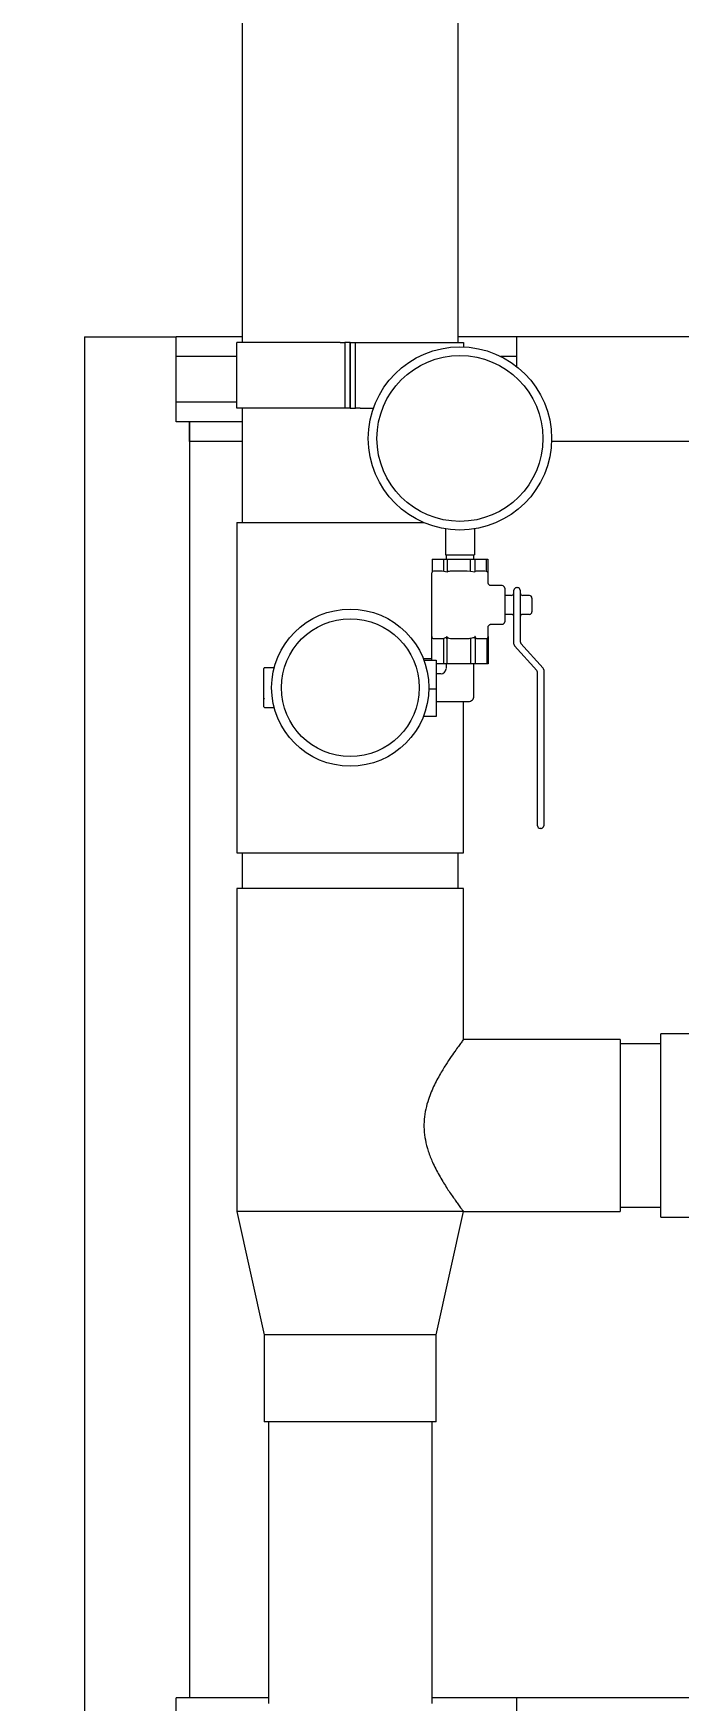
# Model space of a CAD drawing. Extents: x -6836 to 13740, y -142 to 3166.
# Drawn here: x 1460.29 to 1472.3, y 2934.17 to 2965.23 of the extents above; entities that cross this region are included whole.
import ezdxf
from ezdxf import colors
from ezdxf.entities.mleader import LeaderData, LeaderLine
from ezdxf.math import Vec2, Vec3

# ---------------------------------------------------------------- set-up
doc = ezdxf.new("R2010")
doc.units = 0
doc.header["$LTSCALE"] = 18
doc.header["$MEASUREMENT"] = 0
doc.layers.add('G-ANNO-TEXT', color=70, linetype='Continuous', lineweight=0)
doc.layers.add('P-EQMT-N', color=3, linetype='Continuous')
doc.styles.add('Arial', font='arial.ttf')

# ---------------------------------------------------------------- blocks, each defined once
blk = doc.blocks.new('A$C472C50F8')
at = {"linetype": 'Continuous', "lineweight": 0}
for p, q in [((3.178, 64.791), (3.178, 55.469)), ((7.199, 55.469), (7.199, 64.791)), ((0.244, 55.575), (1.95, 55.575)), ((0.244, 55.575), (0.244, 1.95)), ((1.95, 55.209), (1.95, 55.575)), ((3.178, 55.575), (1.95, 55.575)), ((3.08, 54.245), (3.08, 55.469)), ((5.002, 55.469), (3.08, 55.469)), ((5.002, 55.469), (5.091, 55.469)), ((5.189, 55.469), (5.091, 55.469)), ((5.091, 55.469), (5.091, 54.245)), ((5.189, 55.469), (5.189, 54.245)), ((5.189, 54.245), (5.189, 55.469)), ((5.189, 55.469), (5.286, 55.469)), ((5.286, 54.245), (5.286, 55.469)), ((5.286, 55.469), (5.375, 55.469)), ((5.375, 55.469), (7.297, 55.469)), ((8.288, 55.575), (7.199, 55.575)), ((7.297, 55.469), (7.297, 55.387)), ((67.275, 55.575), (8.288, 55.575)), ((8.288, 55.209), (8.288, 55.575)), ((3.08, 55.209), (1.95, 55.209)), ((1.95, 54.356), (1.95, 55.209)), ((8.288, 55.209), (7.992, 55.209)), ((8.288, 55.022), (8.288, 55.209)), ((3.08, 54.356), (1.95, 54.356)), ((1.95, 53.991), (1.95, 54.356)), ((5.002, 54.245), (3.08, 54.245)), ((3.178, 54.245), (3.178, 52.116)), ((5.091, 54.245), (5.002, 54.245)), ((5.189, 54.245), (5.091, 54.245)), ((5.189, 54.245), (5.286, 54.245)), ((5.375, 54.245), (5.286, 54.245)), ((5.375, 54.245), (5.62, 54.245)), ((3.178, 53.991), (1.95, 53.991)), ((2.194, 53.625), (2.194, 53.991)), ((2.194, 53.991), (2.194, 30.225)), ((3.178, 53.625), (2.194, 53.625)), ((28.108, 53.625), (8.936, 53.625)), ((3.08, 52.116), (3.08, 45.964)), ((3.08, 52.116), (6.553, 52.116)), ((6.963, 51.997), (6.963, 51.513)), ((7.499, 51.997), (7.499, 51.513)), ((6.714, 51.434), (6.714, 51.195)), ((6.714, 51.434), (6.933, 51.434)), ((6.933, 51.21), (6.933, 51.434)), ((6.933, 51.434), (6.991, 51.434)), ((6.963, 51.513), (7.499, 51.513)), ((6.975, 51.513), (6.975, 51.434)), ((6.991, 51.434), (7.429, 51.434)), ((6.991, 51.434), (6.991, 51.195)), ((7.429, 51.434), (7.508, 51.434)), ((7.429, 51.21), (7.429, 51.434)), ((7.487, 51.434), (7.487, 51.513)), ((7.508, 51.434), (7.508, 51.195)), ((7.508, 51.434), (7.727, 51.434)), ((7.727, 51.21), (7.727, 51.434)), ((7.727, 51.434), (7.748, 51.434)), ((7.748, 51.434), (7.748, 51.195)), ((6.704, 51.166), (6.704, 49.996)), ((6.766, 51.215), (6.902, 51.215)), ((6.902, 51.215), (6.933, 51.21)), ((6.933, 51.21), (6.991, 51.195)), ((7.096, 51.215), (7.366, 51.215)), ((7.366, 51.215), (7.429, 51.21)), ((7.429, 51.21), (7.508, 51.195)), ((7.56, 51.215), (7.695, 51.215)), ((7.695, 51.215), (7.727, 51.21)), ((7.727, 51.21), (7.742, 51.199)), ((7.757, 50.989), (7.757, 51.166)), ((8.016, 50.942), (7.805, 50.942)), ((8.064, 50.893), (8.064, 50.269)), ((8.186, 50.757), (8.064, 50.757)), ((8.235, 49.853), (8.235, 50.855)), ((8.284, 50.904), (8.303, 50.904)), ((8.352, 50.855), (8.352, 49.898)), ((8.523, 50.757), (8.401, 50.757)), ((8.571, 50.708), (8.571, 50.454)), ((8.064, 50.406), (8.186, 50.406)), ((8.401, 50.406), (8.523, 50.406)), ((7.757, 49.996), (7.757, 50.176)), ((7.803, 50.22), (8.016, 50.22)), ((6.704, 49.947), (6.704, 49.559)), ((6.705, 49.947), (6.704, 49.947)), ((6.705, 49.947), (6.705, 49.996)), ((6.705, 49.996), (6.705, 49.947)), ((6.878, 49.947), (6.775, 49.947)), ((6.928, 49.484), (6.928, 49.958)), ((6.985, 49.996), (6.985, 49.947)), ((6.985, 49.947), (6.986, 49.947)), ((6.986, 49.947), (6.986, 49.484)), ((6.987, 49.947), (6.986, 49.947)), ((6.987, 49.947), (6.987, 49.996)), ((7.334, 49.947), (7.128, 49.947)), ((7.434, 49.484), (7.434, 49.958)), ((7.511, 49.996), (7.511, 49.947)), ((7.511, 49.947), (7.512, 49.947)), ((7.512, 49.947), (7.512, 49.484)), ((7.513, 49.947), (7.512, 49.947)), ((7.513, 49.947), (7.513, 49.996)), ((7.686, 49.947), (7.583, 49.947)), ((7.736, 49.484), (7.736, 49.958)), ((7.757, 49.99), (7.757, 49.947)), ((7.757, 49.947), (7.757, 49.947)), ((7.757, 49.947), (7.757, 49.484)), ((8.661, 49.361), (8.248, 49.82)), ((8.365, 49.865), (8.778, 49.406)), ((3.58, 48.843), (3.58, 49.396)), ((3.774, 49.41), (3.595, 49.41)), ((6.704, 49.574), (6.55, 49.574)), ((6.787, 49.543), (6.562, 49.543)), ((6.787, 49.552), (6.787, 49.543)), ((6.787, 49.543), (6.787, 49.009)), ((6.928, 49.484), (6.787, 49.484)), ((6.986, 49.484), (6.928, 49.484)), ((6.972, 49.484), (6.972, 49.396)), ((7.434, 49.484), (6.986, 49.484)), ((7.512, 49.484), (7.434, 49.484)), ((7.489, 48.879), (7.489, 49.484)), ((7.736, 49.484), (7.512, 49.484)), ((7.757, 49.484), (7.736, 49.484)), ((6.875, 49.299), (6.787, 49.299)), ((8.674, 46.467), (8.674, 49.328)), ((8.791, 49.373), (8.791, 46.467)), ((3.58, 48.684), (3.58, 48.843)), ((6.787, 49.009), (6.651, 49.009)), ((6.787, 49.009), (6.787, 48.506)), ((6.787, 48.782), (7.392, 48.782)), ((7.297, 45.964), (7.297, 48.782)), ((3.595, 48.67), (3.774, 48.67)), ((3.595, 48.67), (3.595, 48.67)), ((6.787, 48.506), (6.55, 48.506)), ((8.742, 46.418), (8.723, 46.418)), ((3.08, 45.964), (7.297, 45.964)), ((3.178, 45.964), (3.178, 45.301)), ((7.199, 45.301), (7.199, 45.964)), ((3.08, 45.301), (3.08, 39.284)), ((7.297, 45.301), (3.08, 45.301)), ((7.297, 42.48), (7.297, 45.301)), ((11.625, 42.591), (10.97, 42.591)), ((10.97, 39.178), (10.97, 42.591)), ((10.21, 42.485), (7.293, 42.485)), ((10.21, 42.485), (10.21, 39.284)), ((10.97, 42.408), (10.21, 42.408)), ((3.08, 39.284), (3.588, 36.984)), ((7.297, 39.284), (3.08, 39.284)), ((6.789, 36.984), (7.297, 39.284)), ((7.297, 39.284), (10.21, 39.284)), ((10.21, 39.361), (10.97, 39.361)), ((10.97, 39.178), (11.625, 39.178)), ((3.588, 36.984), (3.588, 35.366)), ((6.789, 36.984), (3.588, 36.984)), ((6.789, 35.366), (6.789, 36.984)), ((6.789, 35.366), (3.588, 35.366)), ((3.665, 35.366), (3.665, 30.119)), ((6.712, 30.119), (6.712, 35.366)), ((1.95, 29.859), (1.95, 30.225)), ((3.665, 30.225), (1.95, 30.225)), ((8.288, 30.225), (6.712, 30.225)), ((67.275, 30.225), (8.288, 30.225)), ((8.288, 29.859), (8.288, 30.225))]:
    blk.add_line(p, q, dxfattribs=at)
for centre, radius in [((7.231, 53.682), 1.706), ((7.231, 53.682), 1.545), ((5.189, 49.04), 1.463), ((5.189, 49.04), 1.282), ((5.189, 49.04), 1.282)]:
    blk.add_circle(centre, radius, dxfattribs=at)
for centre, radius, start, end in [((6.753, 51.166), 0.0488, 143.5316, 180), ((7.709, 51.166), 0.0488, 0, 43.7443), ((8.016, 50.893), 0.0487, 0, 90), ((8.186, 50.805), 0.0487, 270, 0), ((8.284, 50.855), 0.0488, 90, 180), ((8.303, 50.855), 0.0488, 0, 90), ((8.401, 50.805), 0.0488, 180, 270), ((8.523, 50.708), 0.0488, 0, 90), ((8.186, 50.357), 0.0487, 0, 90), ((8.401, 50.357), 0.0488, 90, 180), ((8.523, 50.454), 0.0488, 270, 0), ((8.016, 50.269), 0.0487, 270, 0), ((7.709, 49.996), 0.0488, 333.271, 0), ((8.284, 49.853), 0.0487, 180, 221.9872), ((8.401, 49.898), 0.0488, 180, 221.9872), ((3.595, 49.396), 0.0146, 90, 180), ((6.875, 49.396), 0.0975, 272.0992, 357.7941), ((8.742, 49.373), 0.0488, 0, 41.9872), ((8.625, 49.328), 0.0488, 0, 41.9872), ((3.595, 48.843), 0.0143, 181.1376, 271.1197), ((7.392, 48.879), 0.0975, 268.753, 2.0925), ((3.595, 48.685), 0.0143, 181.1469, 271.1104), ((8.723, 46.467), 0.0488, 180, 270), ((8.742, 46.467), 0.0487, 270, 0)]:
    blk.add_arc(centre, radius, start, end, dxfattribs=at)
for points, knots in [([(6.714, 51.195), (6.719, 51.199), (6.735, 51.215), (6.754, 51.215), (6.766, 51.215)], [0, 0, 0, 0, 0.297895, 1, 1, 1, 1]), ([(6.991, 51.195), (7, 51.199), (7.033, 51.215), (7.07, 51.215), (7.096, 51.215)], [0, 0, 0, 0, 0.297891, 1, 1, 1, 1]), ([(7.508, 51.195), (7.513, 51.199), (7.529, 51.215), (7.547, 51.215), (7.56, 51.215)], [0, 0, 0, 0, 0.297895, 1, 1, 1, 1]), ([(7.805, 50.943), (7.802, 50.943), (7.794, 50.942), (7.78, 50.948), (7.767, 50.96), (7.76, 50.974), (7.757, 50.983), (7.758, 50.988), (7.758, 50.989)], [0, 0, 0, 0, 0.102403, 0.340599, 0.605135, 0.808564, 0.97633, 1, 1, 1, 1]), ([(7.758, 50.175), (7.758, 50.175), (7.757, 50.181), (7.761, 50.192), (7.771, 50.207), (7.785, 50.216), (7.797, 50.22), (7.802, 50.22), (7.803, 50.22)], [0, 0, 0, 0, 0.011758, 0.250523, 0.496764, 0.749798, 0.980862, 1, 1, 1, 1]), ([(6.775, 49.947), (6.767, 49.948), (6.751, 49.948), (6.731, 49.954), (6.718, 49.964), (6.711, 49.972), (6.707, 49.982), (6.705, 49.99), (6.705, 49.995), (6.705, 49.996)], [0, 0, 0, 0, 0.3048211, 0.6141693, 0.7292079, 0.8448239, 0.9085038, 0.9727819, 1, 1, 1, 1]), ([(6.928, 49.958), (6.916, 49.954), (6.9, 49.947), (6.883, 49.947), (6.878, 49.947)], [0, 0, 0, 0, 0.730183, 1, 1, 1, 1]), ([(6.985, 49.996), (6.985, 49.994), (6.984, 49.99), (6.981, 49.983), (6.972, 49.973), (6.954, 49.964), (6.938, 49.96), (6.928, 49.958)], [0, 0, 0, 0, 0.059233, 0.131401, 0.25145, 0.572219, 1, 1, 1, 1]), ([(7.128, 49.947), (7.112, 49.948), (7.079, 49.948), (7.04, 49.954), (7.013, 49.964), (6.999, 49.972), (6.991, 49.982), (6.987, 49.99), (6.987, 49.995), (6.987, 49.996)], [0, 0, 0, 0, 0.30482, 0.614172, 0.729212, 0.844827, 0.908502, 0.972781, 1, 1, 1, 1]), ([(7.434, 49.958), (7.409, 49.954), (7.376, 49.947), (7.343, 49.947), (7.334, 49.947)], [0, 0, 0, 0, 0.730185, 1, 1, 1, 1]), ([(7.511, 49.996), (7.511, 49.994), (7.51, 49.99), (7.506, 49.983), (7.494, 49.973), (7.469, 49.964), (7.446, 49.96), (7.434, 49.958)], [0, 0, 0, 0, 0.059235, 0.1314, 0.251447, 0.572238, 1, 1, 1, 1]), ([(7.583, 49.947), (7.575, 49.947), (7.559, 49.948), (7.539, 49.954), (7.526, 49.964), (7.519, 49.972), (7.515, 49.982), (7.513, 49.99), (7.513, 49.995), (7.513, 49.996)], [0, 0, 0, 0, 0.308127, 0.614245, 0.729261, 0.844854, 0.908522, 0.972787, 1, 1, 1, 1]), ([(7.736, 49.958), (7.724, 49.954), (7.708, 49.947), (7.691, 49.947), (7.686, 49.947)], [0, 0, 0, 0, 0.730185, 1, 1, 1, 1]), ([(7.752, 49.974), (7.75, 49.971), (7.745, 49.963), (7.74, 49.96), (7.736, 49.958)], [0, 0, 0, 0, 0.355376, 1, 1, 1, 1]), ([(7.293, 42.48), (7.294, 42.481), (7.297, 42.485), (7.275, 42.456), (7.234, 42.4), (7.171, 42.316), (7.091, 42.202), (6.993, 42.057), (6.877, 41.872), (6.775, 41.686), (6.696, 41.511), (6.639, 41.361), (6.591, 41.191), (6.562, 41.003), (6.559, 40.808), (6.584, 40.606), (6.639, 40.401), (6.71, 40.224), (6.78, 40.077), (6.844, 39.957), (6.911, 39.843), (6.976, 39.738), (7.04, 39.641), (7.1, 39.554), (7.155, 39.476), (7.21, 39.399), (7.259, 39.334), (7.291, 39.291), (7.295, 39.286), (7.297, 39.284)], [0, 0, 0, 0, 0.019741, 0.060515, 0.102421, 0.144432, 0.187352, 0.236357, 0.286363, 0.344785, 0.374935, 0.405075, 0.441057, 0.477936, 0.513976, 0.551251, 0.593522, 0.636998, 0.666381, 0.695769, 0.725989, 0.75621, 0.785898, 0.815582, 0.846315, 0.877041, 0.919684, 0.9635, 1, 1, 1, 1])]:
    blk.add_open_spline(points, degree=3, knots=knots, dxfattribs=at)

msp = doc.modelspace()

# ---------------------------------------------------------------- block references
at = {"layer": 'P-EQMT-N'}
msp.add_blockref('A$C472C50F8', (1461, 2904), dxfattribs=at)

# ---------------------------------------------------------------- leaders
at = {"layer": 'G-ANNO-TEXT'}
ml = msp.add_multileader_mtext('Standard', dxfattribs=at)
ml.set_content('{\\LPW }& {\\LTW }CONNECTION AT \\PEACH PUMP\\P(TYPICAL) ', color=256, style='Arial')
ml.set_leader_properties(color=256, linetype='ByLayer', lineweight=-1)
ml.build(insert=Vec2(0, 0))
ml.multileader.update_dxf_attribs({"has_dogleg": 0, "dogleg_length": 0.125, "arrow_head_size": 6, "scale": 48})
ctx = ml.context
ctx.base_point, ctx.scale, ctx.char_height, ctx.arrow_head_size, ctx.landing_gap_size, ctx.plane_origin = Vec3(1372.5, 2967), 48, 4.5, 6, 1.5, Vec3(1291.5, 2974.5)
notes = []
notes.append((ctx, [(0, (1, 1, 0), (1366.5, 2967), (1, 0), 6, [(0, [(1291.5, 2974.5), (1317, 2967)], 0, [])])]))
ctx.mtext.insert, ctx.mtext.width, ctx.mtext.flow_direction = Vec3(1374, 2969.91149), 67.8432391, 5
for ctx, leaders in notes:
    for number, flags, end, landing, length, lines in leaders:
        leader = LeaderData()
        leader.index, (leader.has_last_leader_line, leader.has_dogleg_vector, leader.attachment_direction) = number, flags
        leader.last_leader_point, leader.dogleg_vector, leader.dogleg_length = Vec3(end), Vec3(landing), length
        for number, points, colour, breaks in lines:
            line = LeaderLine()
            line.index, line.vertices, line.color, line.breaks = number, Vec3.list(points), colors.encode_raw_color(colour), breaks
            leader.lines.append(line)
        ctx.leaders.append(leader)

doc.saveas('drawing.dxf')
